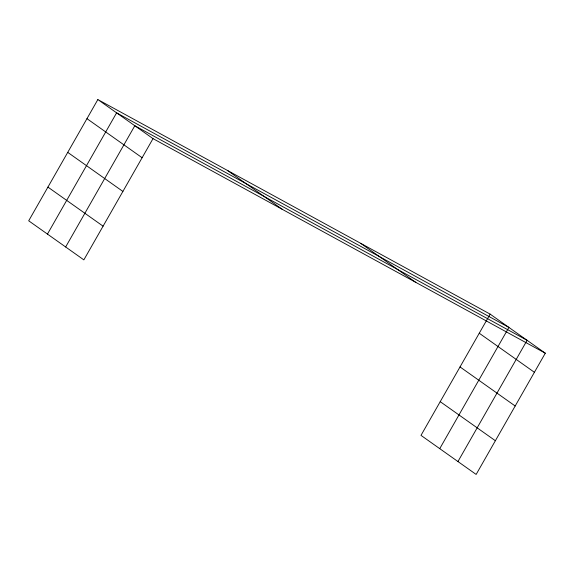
<?xml version="1.0" encoding="UTF-8"?>
<svg xmlns="http://www.w3.org/2000/svg" width="574" height="574" viewBox="0 0 574 574"><rect width="100%" height="100%" fill="white"/><g stroke="black" fill="none" stroke-linecap="round" stroke-linejoin="round"><path stroke-width="0.86" d="M97.853 99.567L28.7 220.803L83.854 259.871L153.014 138.628L97.853 99.567L490.146 314.129L545.3 353.197L476.147 474.433L420.993 435.372L490.146 314.129M47.455 234.084L116.608 112.848L508.894 327.41L439.741 448.653M65.651 246.978L134.811 125.735L527.097 340.303L457.944 461.546M153.014 138.628L545.3 353.197M360.687 243.326L415.841 282.386M479.247 333.229L534.408 372.296M227.311 170.37L282.465 209.438M460.025 366.937L515.179 405.997M86.961 118.667L142.115 157.728M440.215 401.664L495.369 440.724M67.732 152.368L122.893 191.436M47.929 187.102L103.083 226.163"/></g></svg>
